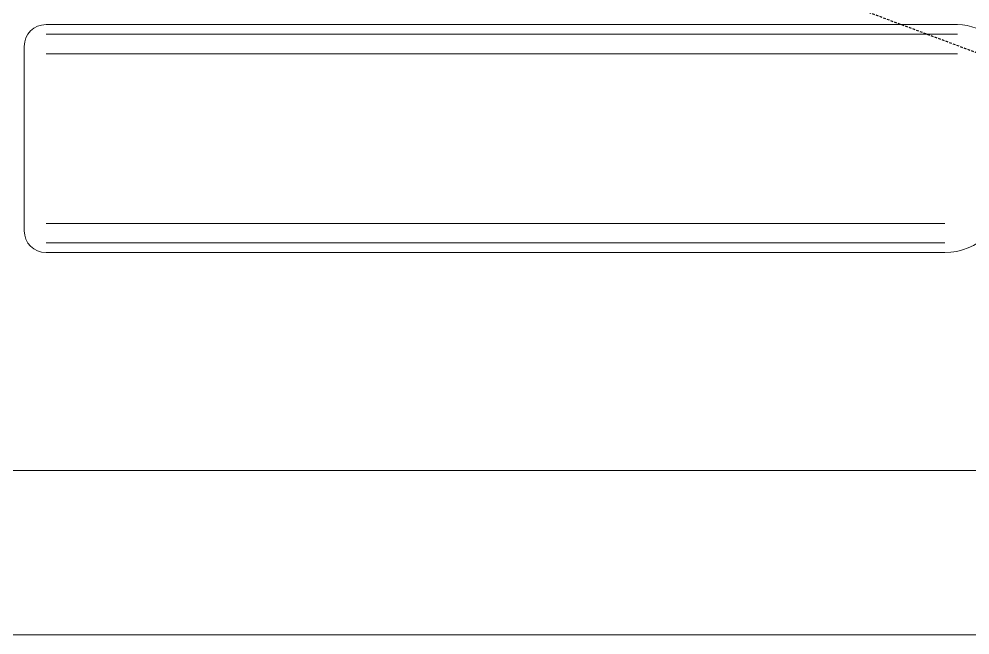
# Model space of a CAD drawing. Header units: inches. Extents: x -12418 to 57169, y -29325 to 19878.
# Drawn here: x 10741 to 11319, y -8577 to -8203 of the extents above; entities that cross this region are included whole.
import ezdxf

# ---------------------------------------------------------------- set-up
doc = ezdxf.new("R2010")
doc.units = ezdxf.units.IN
doc.header["$LTSCALE"] = 25
doc.header["$MEASUREMENT"] = 0
doc.linetypes.add('DASHDOT', pattern=[25.4, 12.7, -6.35, 0, -6.35])
doc.linetypes.add('HIDDEN', pattern=[9.525, 6.35, -3.175])
for name, color, linetype, lineweight in [('00-Ground Floor$0$LOADING', 253, 'Continuous', 5), ('00-Ground Floor$0$Walls', 251, 'Continuous', 5), ('E-LITE-CLNG-CNDT', 6, 'DASHDOT', 35), ('T-DATA-FLOR-COND', 40, 'HIDDEN', 25)]:
    doc.layers.add(name, color=color, linetype=linetype, lineweight=lineweight)

# ---------------------------------------------------------------- blocks, each defined once
blk = doc.blocks.new('00-Ground Floor$0$GF21008-P')
at = {"layer": '00-Ground Floor$0$LOADING'}
for p, q in [((0.68432, -0.20374), (0.79645, -0.20374)), ((0.67107, -0.77123), (0.67107, -0.21699)), ((0.67698, -0.77123), (0.67698, -0.21699)), ((0.6888, -0.77123), (0.6888, -0.21699)), ((0.79197, -0.76339), (0.79197, -0.21699)), ((0.80379, -0.76339), (0.80379, -0.21699)), ((0.8097, -0.76339), (0.8097, -0.21699))]:
    blk.add_line(p, q, dxfattribs=at)
for centre, radius, start, end in [((0.68432, -0.21699), 0.01325, 90, 180), ((0.79645, -0.21699), 0.01325, 0, 90), ((0.77309, -0.76339), 0.03661, 270, 0), ((0.69984, -0.77123), 0.02877, 180, 270)]:
    blk.add_arc(centre, radius, start, end, dxfattribs=at)
blk = doc.blocks.new('00-Ground Floor')
at = {"layer": '00-Ground Floor$0$Walls'}
for p, q in [((10497.93, -8477.43, 0), (14097.93, -8477.43, 0)), ((10497.93, -8577.43, 0), (14097.93, -8577.43, 0))]:
    blk.add_line(p, q, dxfattribs=at)
at = {"layer": '00-Ground Floor$0$LOADING', "xscale": -1000, "yscale": 1000, "zscale": 1000, "rotation": 90.00000000000017}
blk.add_blockref('00-Ground Floor$0$GF21008-P', (10539.97, -7535.32), dxfattribs=at)

msp = doc.modelspace()

# ---------------------------------------------------------------- linework, layer by layer
at = {"layer": 'T-DATA-FLOR-COND', "ltscale": 0.01, "elevation": 0}
msp.add_lwpolyline([(12210.43, -8325.89), (11610.6, -8325.89, -0.089516), (11584.39, -8321.16), (11037.64, -8117.16, 0.089516), (11011.42, -8112.43), (10397.93, -8112.43)], format="xyb", dxfattribs=at)

# ---------------------------------------------------------------- block references
at = {"layer": 'E-LITE-CLNG-CNDT'}
msp.add_blockref('00-Ground Floor', (0, 0), dxfattribs=at)

doc.saveas('drawing.dxf')
